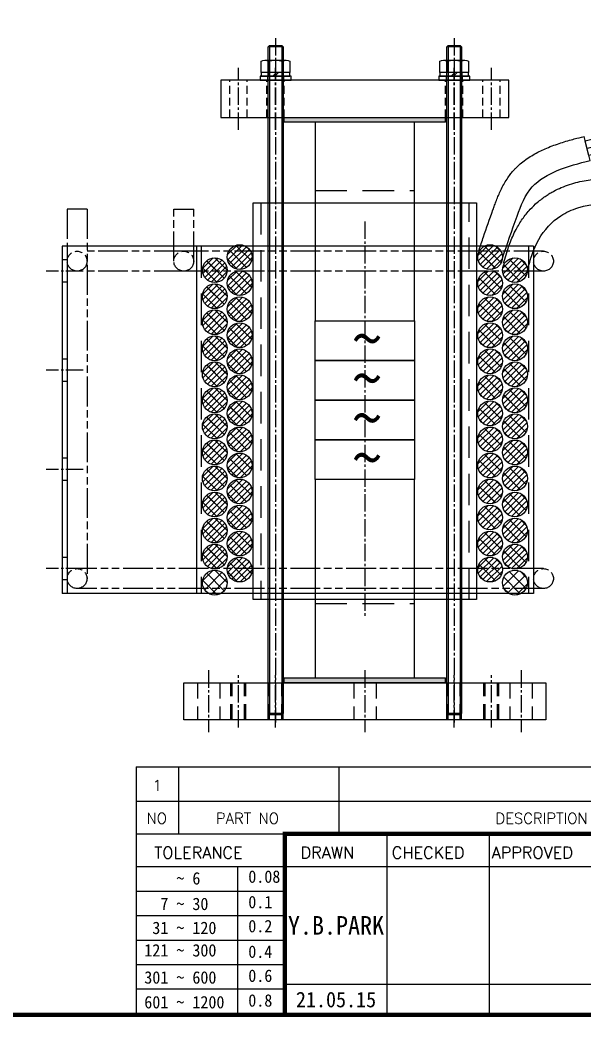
# Model space of a CAD drawing. Header units: inches. Extents: x 6934 to 18973, y 4254 to 7629.
# Drawn here: x 18448.6 to 18676.1, y 4291.6 to 4693.7 of the extents above; entities that cross this region are included whole.
import ezdxf
from ezdxf.enums import TextEntityAlignment as Align

# ---------------------------------------------------------------- set-up
doc = ezdxf.new("R2010")
doc.units = ezdxf.units.IN
doc.header["$MEASUREMENT"] = 0
for name, pattern in [('AM_ISO09W050', [22.5, 12, -1.5, 3, -1.5, 3, -1.5]), ('CENTER', [50.8, 31.75, -6.35, 6.35, -6.35]), ('CENTER1', [10, 7, -1, 1, -1]), ('HIDDEN', [9.525, 6.35, -3.175]), ('HIDDEN2', [4.7625, 3.175, -1.5875]), ('HIDDENX2', [19.05, 12.7, -6.35])]:
    doc.linetypes.add(name, pattern=pattern)
for name, color, linetype in [('CENTER', 1, 'CENTER'), ('FORMAT-1', 7, 'Continuous'), ('HIDDEN', 2, 'HIDDEN'), ('THIN', 3, 'Continuous')]:
    doc.layers.add(name, color=color, linetype=linetype)
doc.styles.add('HAN', font='')
doc.styles.add('RC', font='ROMANC.SHX')
doc.styles.add('RT', font='ROMANT.SHX', dxfattribs={"oblique": 15})
doc.styles.get('HAN').set_extended_font_data('GulimChe')
pattern_1 = [(45, (-78266.8316, -9590.642), (-2.24506403, 2.24506403), []), (135, (-78266.8316, -9590.642), (-2.24506403, -2.24506403), [])]
pattern_2 = [(45, (-78266.8316, -9601.142), (-2.24506403, 2.24506403), []), (135, (-78266.8316, -9601.142), (-2.24506403, -2.24506403), [])]
pattern_3 = [(45, (-78266.8316, -9611.642), (-2.24506403, 2.24506403), []), (135, (-78266.8316, -9611.642), (-2.24506403, -2.24506403), [])]
pattern_4 = [(45, (-78266.8316, -9622.142), (-2.24506403, 2.24506403), []), (135, (-78266.8316, -9622.142), (-2.24506403, -2.24506403), [])]
pattern_5 = [(45, (-78266.8316, -9632.642), (-2.24506403, 2.24506403), []), (135, (-78266.8316, -9632.642), (-2.24506403, -2.24506403), [])]
pattern_6 = [(45, (-78266.8316, -9643.142), (-2.24506403, 2.24506403), []), (135, (-78266.8316, -9643.142), (-2.24506403, -2.24506403), [])]
pattern_7 = [(45, (-78266.8316, -9653.642), (-2.24506403, 2.24506403), []), (135, (-78266.8316, -9653.642), (-2.24506403, -2.24506403), [])]
pattern_8 = [(45, (-78266.8316, -9664.142), (-2.24506403, 2.24506403), []), (135, (-78266.8316, -9664.142), (-2.24506403, -2.24506403), [])]
pattern_9 = [(45, (-78266.8316, -9674.642), (-2.24506403, 2.24506403), []), (135, (-78266.8316, -9674.642), (-2.24506403, -2.24506403), [])]
pattern_10 = [(45, (-78266.8316, -9685.142), (-2.24506403, 2.24506403), []), (135, (-78266.8316, -9685.142), (-2.24506403, -2.24506403), [])]
pattern_11 = [(45, (-78266.8316, -9695.642), (-2.24506403, 2.24506403), []), (135, (-78266.8316, -9695.642), (-2.24506403, -2.24506403), [])]
pattern_12 = [(45, (-78266.8316, -9706.142), (-2.24506403, 2.24506403), []), (135, (-78266.8316, -9706.142), (-2.24506403, -2.24506403), [])]
pattern_13 = [(45, (-78266.8316, -9716.642), (-2.24506403, 2.24506403), []), (135, (-78266.8316, -9716.642), (-2.24506403, -2.24506403), [])]
pattern_14 = [(45, (-78216.3316, -9587.267), (-2.24506403, 2.24506403), []), (135, (-78216.3316, -9587.267), (-2.24506403, -2.24506403), [])]
pattern_15 = [(45, (-78216.3316, -9597.767), (-2.24506403, 2.24506403), []), (135, (-78216.3316, -9597.767), (-2.24506403, -2.24506403), [])]
pattern_16 = [(45, (-78216.3316, -9608.267), (-2.24506403, 2.24506403), []), (135, (-78216.3316, -9608.267), (-2.24506403, -2.24506403), [])]
pattern_17 = [(45, (-78216.3316, -9618.767), (-2.24506403, 2.24506403), []), (135, (-78216.3316, -9618.767), (-2.24506403, -2.24506403), [])]
pattern_18 = [(45, (-78216.3316, -9629.267), (-2.24506403, 2.24506403), []), (135, (-78216.3316, -9629.267), (-2.24506403, -2.24506403), [])]
pattern_19 = [(45, (-78216.3316, -9639.767), (-2.24506403, 2.24506403), []), (135, (-78216.3316, -9639.767), (-2.24506403, -2.24506403), [])]
pattern_20 = [(45, (-78216.3316, -9650.267), (-2.24506403, 2.24506403), []), (135, (-78216.3316, -9650.267), (-2.24506403, -2.24506403), [])]
pattern_21 = [(45, (-78216.3316, -9660.767), (-2.24506403, 2.24506403), []), (135, (-78216.3316, -9660.767), (-2.24506403, -2.24506403), [])]
pattern_22 = [(45, (-78216.3316, -9671.267), (-2.24506403, 2.24506403), []), (135, (-78216.3316, -9671.267), (-2.24506403, -2.24506403), [])]
pattern_23 = [(45, (-78216.3316, -9681.767), (-2.24506403, 2.24506403), []), (135, (-78216.3316, -9681.767), (-2.24506403, -2.24506403), [])]
pattern_24 = [(45, (-78216.3316, -9692.267), (-2.24506403, 2.24506403), []), (135, (-78216.3316, -9692.267), (-2.24506403, -2.24506403), [])]
pattern_25 = [(45, (-78216.3316, -9702.767), (-2.24506403, 2.24506403), []), (135, (-78216.3316, -9702.767), (-2.24506403, -2.24506403), [])]

# ---------------------------------------------------------------- blocks, each defined once
blk = doc.blocks.new('A$C2A855EEB')
h = blk.add_hatch()
h.set_pattern_fill('ANSI37', color=1)
h.set_pattern_definition(pattern_1)
h.paths.add_polyline_path([(-45.5, -3.375, 1), (-55.5, -3.375, 1)])
h = blk.add_hatch()
h.set_pattern_fill('ANSI37', color=1)
h.set_pattern_definition([(45, (-77891.191, -9736.145), (-2.24506403, 2.24506403), []), (135, (-77891.191, -9736.145), (-2.24506403, -2.24506403), [])])
h.paths.add_polyline_path([(55.5, -3.375, 1), (45.5, -3.375, 1)])
h = blk.add_hatch()
h.set_pattern_fill('ANSI37', color=1)
h.set_pattern_definition(pattern_1)
h.paths.add_polyline_path([(-55.5, -8.625, 1), (-65.5, -8.625, 1)])
h = blk.add_hatch()
h.set_pattern_fill('ANSI37', color=1)
h.set_pattern_definition([(45, (-77881.191, -9741.395), (-2.24506403, 2.24506403), []), (135, (-77881.191, -9741.395), (-2.24506403, -2.24506403), [])])
h.paths.add_polyline_path([(65.5, -8.625, 1), (55.5, -8.625, 1)])
h = blk.add_hatch()
h.set_pattern_fill('ANSI37', color=1)
h.set_pattern_definition(pattern_2)
h.paths.add_polyline_path([(-45.5, -13.875, 1), (-55.5, -13.875, 1)])
h = blk.add_hatch()
h.set_pattern_fill('ANSI37', color=1)
h.set_pattern_definition([(45, (-77891.191, -9746.645), (-2.24506403, 2.24506403), []), (135, (-77891.191, -9746.645), (-2.24506403, -2.24506403), [])])
h.paths.add_polyline_path([(55.5, -13.875, 1), (45.5, -13.875, 1)])
h = blk.add_hatch()
h.set_pattern_fill('ANSI37', color=1)
h.set_pattern_definition(pattern_2)
h.paths.add_polyline_path([(-55.5, -19.125, 1), (-65.5, -19.125, 1)])
h = blk.add_hatch()
h.set_pattern_fill('ANSI37', color=1)
h.set_pattern_definition([(45, (-77881.191, -9751.895), (-2.24506403, 2.24506403), []), (135, (-77881.191, -9751.895), (-2.24506403, -2.24506403), [])])
h.paths.add_polyline_path([(65.5, -19.125, 1), (55.5, -19.125, 1)])
h = blk.add_hatch()
h.set_pattern_fill('ANSI37', color=1)
h.set_pattern_definition(pattern_3)
h.paths.add_polyline_path([(-45.5, -24.375, 1), (-55.5, -24.375, 1)])
h = blk.add_hatch()
h.set_pattern_fill('ANSI37', color=1)
h.set_pattern_definition([(45, (-77891.191, -9757.145), (-2.24506403, 2.24506403), []), (135, (-77891.191, -9757.145), (-2.24506403, -2.24506403), [])])
h.paths.add_polyline_path([(55.5, -24.375, 1), (45.5, -24.375, 1)])
h = blk.add_hatch()
h.set_pattern_fill('ANSI37', color=1)
h.set_pattern_definition(pattern_3)
h.paths.add_polyline_path([(-55.5, -29.625, 1), (-65.5, -29.625, 1)])
h = blk.add_hatch()
h.set_pattern_fill('ANSI37', color=1)
h.set_pattern_definition([(45, (-77881.191, -9762.395), (-2.24506403, 2.24506403), []), (135, (-77881.191, -9762.395), (-2.24506403, -2.24506403), [])])
h.paths.add_polyline_path([(65.5, -29.625, 1), (55.5, -29.625, 1)])
h = blk.add_hatch()
h.set_pattern_fill('ANSI37', color=1)
h.set_pattern_definition(pattern_4)
h.paths.add_polyline_path([(-45.5, -34.875, 1), (-55.5, -34.875, 1)])
h = blk.add_hatch()
h.set_pattern_fill('ANSI37', color=1)
h.set_pattern_definition([(45, (-77891.191, -9767.645), (-2.24506403, 2.24506403), []), (135, (-77891.191, -9767.645), (-2.24506403, -2.24506403), [])])
h.paths.add_polyline_path([(55.5, -34.875, 1), (45.5, -34.875, 1)])
h = blk.add_hatch()
h.set_pattern_fill('ANSI37', color=1)
h.set_pattern_definition(pattern_4)
h.paths.add_polyline_path([(-55.5, -40.125, 1), (-65.5, -40.125, 1)])
h = blk.add_hatch()
h.set_pattern_fill('ANSI37', color=1)
h.set_pattern_definition([(45, (-77881.191, -9772.895), (-2.24506403, 2.24506403), []), (135, (-77881.191, -9772.895), (-2.24506403, -2.24506403), [])])
h.paths.add_polyline_path([(65.5, -40.125, 1), (55.5, -40.125, 1)])
h = blk.add_hatch()
h.set_pattern_fill('ANSI37', color=1)
h.set_pattern_definition(pattern_5)
h.paths.add_polyline_path([(-45.5, -45.375, 1), (-55.5, -45.375, 1)])
h = blk.add_hatch()
h.set_pattern_fill('ANSI37', color=1)
h.set_pattern_definition([(45, (-77891.191, -9778.145), (-2.24506403, 2.24506403), []), (135, (-77891.191, -9778.145), (-2.24506403, -2.24506403), [])])
h.paths.add_polyline_path([(55.5, -45.375, 1), (45.5, -45.375, 1)])
h = blk.add_hatch()
h.set_pattern_fill('ANSI37', color=1)
h.set_pattern_definition(pattern_5)
h.paths.add_polyline_path([(-55.5, -50.625, 1), (-65.5, -50.625, 1)])
h = blk.add_hatch()
h.set_pattern_fill('ANSI37', color=1)
h.set_pattern_definition([(45, (-77881.191, -9783.395), (-2.24506403, 2.24506403), []), (135, (-77881.191, -9783.395), (-2.24506403, -2.24506403), [])])
h.paths.add_polyline_path([(65.5, -50.625, 1), (55.5, -50.625, 1)])
h = blk.add_hatch()
h.set_pattern_fill('ANSI37', color=1)
h.set_pattern_definition(pattern_6)
h.paths.add_polyline_path([(-45.5, -55.875, 1), (-55.5, -55.875, 1)])
h = blk.add_hatch()
h.set_pattern_fill('ANSI37', color=1)
h.set_pattern_definition([(45, (-77891.191, -9788.645), (-2.24506403, 2.24506403), []), (135, (-77891.191, -9788.645), (-2.24506403, -2.24506403), [])])
h.paths.add_polyline_path([(55.5, -55.875, 1), (45.5, -55.875, 1)])
h = blk.add_hatch()
h.set_pattern_fill('ANSI37', color=1)
h.set_pattern_definition(pattern_6)
h.paths.add_polyline_path([(-55.5, -61.125, 1), (-65.5, -61.125, 1)])
h = blk.add_hatch()
h.set_pattern_fill('ANSI37', color=1)
h.set_pattern_definition([(45, (-77881.191, -9793.895), (-2.24506403, 2.24506403), []), (135, (-77881.191, -9793.895), (-2.24506403, -2.24506403), [])])
h.paths.add_polyline_path([(65.5, -61.125, 1), (55.5, -61.125, 1)])
h = blk.add_hatch()
h.set_pattern_fill('ANSI37', color=1)
h.set_pattern_definition(pattern_7)
h.paths.add_polyline_path([(-45.5, -66.375, 1), (-55.5, -66.375, 1)])
h = blk.add_hatch()
h.set_pattern_fill('ANSI37', color=1)
h.set_pattern_definition([(45, (-77891.191, -9799.145), (-2.24506403, 2.24506403), []), (135, (-77891.191, -9799.145), (-2.24506403, -2.24506403), [])])
h.paths.add_polyline_path([(55.5, -66.375, 1), (45.5, -66.375, 1)])
h = blk.add_hatch()
h.set_pattern_fill('ANSI37', color=1)
h.set_pattern_definition(pattern_7)
h.paths.add_polyline_path([(-55.5, -71.625, 1), (-65.5, -71.625, 1)])
h = blk.add_hatch()
h.set_pattern_fill('ANSI37', color=1)
h.set_pattern_definition([(45, (-77881.191, -9804.395), (-2.24506403, 2.24506403), []), (135, (-77881.191, -9804.395), (-2.24506403, -2.24506403), [])])
h.paths.add_polyline_path([(65.5, -71.625, 1), (55.5, -71.625, 1)])
h = blk.add_hatch()
h.set_pattern_fill('ANSI37', color=1)
h.set_pattern_definition(pattern_8)
h.paths.add_polyline_path([(-45.5, -76.875, 1), (-55.5, -76.875, 1)])
h = blk.add_hatch()
h.set_pattern_fill('ANSI37', color=1)
h.set_pattern_definition([(45, (-77891.191, -9809.645), (-2.24506403, 2.24506403), []), (135, (-77891.191, -9809.645), (-2.24506403, -2.24506403), [])])
h.paths.add_polyline_path([(55.5, -76.875, 1), (45.5, -76.875, 1)])
h = blk.add_hatch()
h.set_pattern_fill('ANSI37', color=1)
h.set_pattern_definition(pattern_8)
h.paths.add_polyline_path([(-55.5, -82.125, 1), (-65.5, -82.125, 1)])
h = blk.add_hatch()
h.set_pattern_fill('ANSI37', color=1)
h.set_pattern_definition([(45, (-77881.191, -9814.895), (-2.24506403, 2.24506403), []), (135, (-77881.191, -9814.895), (-2.24506403, -2.24506403), [])])
h.paths.add_polyline_path([(65.5, -82.125, 1), (55.5, -82.125, 1)])
h = blk.add_hatch()
h.set_pattern_fill('ANSI37', color=1)
h.set_pattern_definition(pattern_9)
h.paths.add_polyline_path([(-45.5, -87.375, 1), (-55.5, -87.375, 1)])
h = blk.add_hatch()
h.set_pattern_fill('ANSI37', color=1)
h.set_pattern_definition([(45, (-77891.191, -9820.145), (-2.24506403, 2.24506403), []), (135, (-77891.191, -9820.145), (-2.24506403, -2.24506403), [])])
h.paths.add_polyline_path([(55.5, -87.375, 1), (45.5, -87.375, 1)])
h = blk.add_hatch()
h.set_pattern_fill('ANSI37', color=1)
h.set_pattern_definition(pattern_9)
h.paths.add_polyline_path([(-55.5, -92.625, 1), (-65.5, -92.625, 1)])
h = blk.add_hatch()
h.set_pattern_fill('ANSI37', color=1)
h.set_pattern_definition([(45, (-77881.191, -9825.395), (-2.24506403, 2.24506403), []), (135, (-77881.191, -9825.395), (-2.24506403, -2.24506403), [])])
h.paths.add_polyline_path([(65.5, -92.625, 1), (55.5, -92.625, 1)])
h = blk.add_hatch()
h.set_pattern_fill('ANSI37', color=1)
h.set_pattern_definition(pattern_10)
h.paths.add_polyline_path([(-45.5, -97.875, 1), (-55.5, -97.875, 1)])
h = blk.add_hatch()
h.set_pattern_fill('ANSI37', color=1)
h.set_pattern_definition([(45, (-77891.191, -9830.645), (-2.24506403, 2.24506403), []), (135, (-77891.191, -9830.645), (-2.24506403, -2.24506403), [])])
h.paths.add_polyline_path([(55.5, -97.875, 1), (45.5, -97.875, 1)])
h = blk.add_hatch()
h.set_pattern_fill('ANSI37', color=1)
h.set_pattern_definition(pattern_10)
h.paths.add_polyline_path([(-55.5, -103.125, 1), (-65.5, -103.125, 1)])
h = blk.add_hatch()
h.set_pattern_fill('ANSI37', color=1)
h.set_pattern_definition([(45, (-77881.191, -9835.895), (-2.24506403, 2.24506403), []), (135, (-77881.191, -9835.895), (-2.24506403, -2.24506403), [])])
h.paths.add_polyline_path([(65.5, -103.125, 1), (55.5, -103.125, 1)])
h = blk.add_hatch()
h.set_pattern_fill('ANSI37', color=1)
h.set_pattern_definition(pattern_11)
h.paths.add_polyline_path([(-45.5, -108.375, 1), (-55.5, -108.375, 1)])
h = blk.add_hatch()
h.set_pattern_fill('ANSI37', color=1)
h.set_pattern_definition([(45, (-77891.191, -9841.145), (-2.24506403, 2.24506403), []), (135, (-77891.191, -9841.145), (-2.24506403, -2.24506403), [])])
h.paths.add_polyline_path([(55.5, -108.375, 1), (45.5, -108.375, 1)])
h = blk.add_hatch()
h.set_pattern_fill('ANSI37', color=1)
h.set_pattern_definition(pattern_11)
h.paths.add_polyline_path([(-55.5, -113.625, 1), (-65.5, -113.625, 1)])
h = blk.add_hatch()
h.set_pattern_fill('ANSI37', color=1)
h.set_pattern_definition([(45, (-77881.191, -9846.395), (-2.24506403, 2.24506403), []), (135, (-77881.191, -9846.395), (-2.24506403, -2.24506403), [])])
h.paths.add_polyline_path([(65.5, -113.625, 1), (55.5, -113.625, 1)])
h = blk.add_hatch()
h.set_pattern_fill('ANSI37', color=1)
h.set_pattern_definition(pattern_12)
h.paths.add_polyline_path([(-45.5, -118.875, 1), (-55.5, -118.875, 1)])
h = blk.add_hatch()
h.set_pattern_fill('ANSI37', color=1)
h.set_pattern_definition([(45, (-77891.191, -9851.645), (-2.24506403, 2.24506403), []), (135, (-77891.191, -9851.645), (-2.24506403, -2.24506403), [])])
h.paths.add_polyline_path([(55.5, -118.875, 1), (45.5, -118.875, 1)])
h = blk.add_hatch()
h.set_pattern_fill('ANSI37', color=1)
h.set_pattern_definition(pattern_12)
h.paths.add_polyline_path([(-55.5, -124.125, 1), (-65.5, -124.125, 1)])
h = blk.add_hatch()
h.set_pattern_fill('ANSI37', color=1)
h.set_pattern_definition([(45, (-77881.191, -9856.895), (-2.24506403, 2.24506403), []), (135, (-77881.191, -9856.895), (-2.24506403, -2.24506403), [])])
h.paths.add_polyline_path([(65.5, -124.125, 1), (55.5, -124.125, 1)])
h = blk.add_hatch()
h.set_pattern_fill('ANSI37', color=1)
h.set_pattern_definition(pattern_13)
h.paths.add_polyline_path([(-45.5, -129.375, 1), (-55.5, -129.375, 1)])
h = blk.add_hatch()
h.set_pattern_fill('ANSI37', color=1)
h.set_pattern_definition([(45, (-77891.191, -9862.145), (-2.24506403, 2.24506403), []), (135, (-77891.191, -9862.145), (-2.24506403, -2.24506403), [])])
h.paths.add_polyline_path([(55.5, -129.375, 1), (45.5, -129.375, 1)])
h = blk.add_hatch()
h.set_pattern_fill('ANSI37', color=1)
h.set_pattern_definition(pattern_13)
h.paths.add_polyline_path([(-55.5, -134.625, 1), (-65.5, -134.625, 1)])
h = blk.add_hatch()
h.set_pattern_fill('ANSI37', color=1)
h.set_pattern_definition([(45, (-77881.191, -9867.395), (-2.24506403, 2.24506403), []), (135, (-77881.191, -9867.395), (-2.24506403, -2.24506403), [])])
h.paths.add_polyline_path([(65.5, -134.625, 1), (55.5, -134.625, 1)])
at = {"color": 1}
for centre in [(-50.5, -3.375), (50.5, -3.375), (-60.5, -8.625), (60.5, -8.625), (-50.5, -13.875), (50.5, -13.875), (-60.5, -19.125), (60.5, -19.125), (-50.5, -24.375), (50.5, -24.375), (-60.5, -29.625), (60.5, -29.625), (-50.5, -34.875), (50.5, -34.875), (-60.5, -40.125), (60.5, -40.125), (-50.5, -45.375), (50.5, -45.375), (-60.5, -50.625), (60.5, -50.625), (-50.5, -55.875), (50.5, -55.875), (-60.5, -61.125), (60.5, -61.125), (-50.5, -66.375), (50.5, -66.375), (-60.5, -71.625), (60.5, -71.625), (-50.5, -76.875), (50.5, -76.875), (-60.5, -82.125), (60.5, -82.125), (-50.5, -87.375), (50.5, -87.375), (-60.5, -92.625), (60.5, -92.625), (-50.5, -97.875), (50.5, -97.875), (-60.5, -103.125), (60.5, -103.125), (-50.5, -108.375), (50.5, -108.375), (-60.5, -113.625), (60.5, -113.625), (-50.5, -118.875), (50.5, -118.875), (-60.5, -124.125), (60.5, -124.125), (-50.5, -129.375), (50.5, -129.375), (-60.5, -134.625), (60.5, -134.625)]:
    blk.add_circle(centre, 5, dxfattribs=at)
blk = doc.blocks.new('A$C254B7E86')
at = {"color": 1, "linetype": 'CENTER1'}
for p, q in [((0, 80), (0, -80)), ((-113.5, 60), (-128.5, 60)), ((-113.5, 20), (-128.5, 20)), ((-113.5, -20), (-128.5, -20)), ((-113.5, -60), (-128.5, -60))]:
    blk.add_line(p, q, dxfattribs=at)
at = {"color": 6}
for p, q in [((68, 70), (-122, 70)), ((-122, 70), (-122, -70)), ((-120, 70), (-120, -70)), ((-67.88, 70), (-67.88, -70)), ((68, 70), (68, -70)), ((68, -70), (-122, -70))]:
    blk.add_line(p, q, dxfattribs=at)
at = {"color": 2, "linetype": 'HIDDENX2'}
for p, q in [((-65.96, 70), (-65.96, -70)), ((66, 70), (66, -70))]:
    blk.add_line(p, q, dxfattribs=at)
at = {"color": 2, "linetype": 'HIDDEN2'}
for p, q in [((-120, 64.5), (-122, 64.5)), ((-120, 55.5), (-122, 55.5)), ((-120, 24.5), (-122, 24.5)), ((-120, 15.5), (-122, 15.5)), ((-120, -15.5), (-122, -15.5)), ((-120, -24.5), (-122, -24.5)), ((-120, -55.5), (-122, -55.5)), ((-120, -64.5), (-122, -64.5))]:
    blk.add_line(p, q, dxfattribs=at)
blk = doc.blocks.new('A$C49BB0BC3')
at = {"color": 0, "linetype": 'AM_ISO09W050'}
for p, q in [((-120, 84.96), (-120, -64)), ((-112, 84.96), (-120, 84.96)), ((-112, 84.96), (-112, -64)), ((-77, 64), (-77, 84.96)), ((-77, 84.96), (-69, 84.96)), ((-69, 64), (-69, 84.96)), ((72, 68), (-73, 68)), ((72, 60), (-73, 60)), ((72, -60), (-116, -60)), ((72, -68), (-116, -68))]:
    blk.add_line(p, q, dxfattribs=at)
at = {"color": 2, "linetype": 'AM_ISO09W050'}
for p, q in [((-73, 68), (-112, 68)), ((-73, 60), (-112, 60))]:
    blk.add_line(p, q, dxfattribs=at)
blk.add_circle((-116, 64), 4, dxfattribs=at)
at = {"color": 0, "linetype": 'AM_ISO09W050'}
for centre in [(-73, 64), (72, 64), (-116, -64), (72, -64)]:
    blk.add_circle(centre, 4, dxfattribs=at)
blk.add_blockref('A$C254B7E86', (0, 0))
blk = doc.blocks.new('AEGFWS')
blk.add_hatch(color=252).paths.add_polyline_path([(54952.05, 131246.52), (54952.05, 131248.52), (54887.05, 131248.52), (54887.05, 131246.52)])
at = {"color": 252}
for p, q in [((54887.05, 131246.52), (54887.05, 131248.52)), ((54887.05, 131248.52), (54952.05, 131248.52)), ((54952.05, 131246.52), (54952.05, 131248.52)), ((54952.05, 131246.52), (54887.05, 131246.52))]:
    blk.add_line(p, q, dxfattribs=at)
blk = doc.blocks.new('A$C31002AC6')
for p, q in [((-4.33, 8.1), (4.33, 8.1)), ((-2.89, 7.65), (-2.89, 3.1)), ((2.89, 7.65), (2.89, 3.1)), ((-3.2, 1.6), (-3.2, 0)), ((0.33, 3.1), (-1.17, 1.6)), ((1.17, 3.1), (-0.33, 1.6)), ((3.2, 1.6), (3.2, 0))]:
    blk.add_line(p, q)
at = {"color": 1, "linetype": 'CENTER1'}
blk.add_line((0, 8.1), (0, 0), dxfattribs=at)
blk.add_lwpolyline([(-5.77, 3.1), (-5.77, 7.65, -0.309401), (-2.89, 7.65, -0.154701), (2.89, 7.65, -0.309401), (5.77, 7.65), (5.77, 3.1), (-5.77, 3.1)], format="xyb")
for points in [[(-6.25, 1.6), (-6.25, 0), (6.25, 0), (6.25, 1.6), (-6.25, 1.6)], [(-5.75, 3.1), (-5.75, 1.6), (5.75, 1.6), (5.75, 3.1), (-5.75, 3.1)]]:
    blk.add_lwpolyline(points)
at = {"layer": 'HIDDEN'}
for p, q in [((-3.05, 3.1), (-3.05, 1.6)), ((3.05, 3.1), (3.05, 1.6))]:
    blk.add_line(p, q, dxfattribs=at)
blk = doc.blocks.new('2345CW34TS')
for p, q in [((117572.39, -13704.65), (117559.59, -13704.65)), ((117559.59, -13710.65), (117559.59, -13704.65)), ((117567.59, -13707.65), (117559.59, -13707.65)), ((117567.59, -13710.65), (117567.59, -13704.65)), ((117572.39, -13710.65), (117559.59, -13710.65))]:
    blk.add_line(p, q)
blk.add_circle((117577.59, -13707.65), 3)
blk.add_arc((117577.59, -13707.65), 6, 210, 150)
blk = doc.blocks.new('A$C1BF93711')
for p, q in [((-31.31, 11.68), (-33.79, 21.37)), ((-18, -5), (-18, 5))]:
    blk.add_line(p, q)
at = {"ltscale": 10}
for points, knots in [([(-76.13, -24.46), (-75.53, -22.69), (-74.93, -20.92), (-73.11, -15.56), (-71.86, -11.94), (-70.3, -7.64), (-70.08, -7.03), (-69.61, -5.76), (-69.36, -5.11), (-68.58, -3.1), (-68, -1.69), (-66.61, 1.2), (-65.81, 2.69), (-64.42, 4.8), (-63.98, 5.43), (-63.17, 6.49), (-62.81, 6.92), (-62.13, 7.71), (-61.81, 8.06), (-61.17, 8.72), (-60.85, 9.05), (-59.86, 9.98), (-59.18, 10.56), (-56.91, 12.36), (-55.28, 13.41), (-52.04, 15.22), (-50.42, 15.99), (-47.88, 17.07), (-46.92, 17.44), (-45.01, 18.14), (-44.07, 18.47), (-41.28, 19.37), (-39.46, 19.88), (-36.37, 20.71), (-35.06, 21.05), (-33.79, 21.37)], [0, 0, 0, 0, 5.652713, 5.652713, 16.958139, 16.958139, 18.828475, 18.828475, 20.698811, 20.698811, 24.439483, 24.439483, 28.180154, 28.180154, 29.748213, 29.748213, 30.862758, 30.862758, 31.766774, 31.766774, 32.670789, 32.670789, 34.478821, 34.478821, 38.654331, 38.654331, 42.82984, 42.82984, 45.409175, 45.409175, 47.98851, 47.98851, 53.147179, 53.147179, 57.101154, 57.101154, 57.101154, 57.101154]), ([(-66.25, -29.78), (-66.09, -29.23), (-65.93, -28.66), (-65.42, -26.93), (-65.06, -25.73), (-64.07, -22.71), (-63.4, -20.85), (-62.14, -18.01), (-61.69, -17.06), (-60.8, -15.39), (-60.39, -14.67), (-59.53, -13.27), (-59.07, -12.58), (-57.64, -10.55), (-56.59, -9.25), (-54.54, -7.03), (-53.56, -6.08), (-51.43, -4.24), (-50.27, -3.34), (-48.55, -2.19), (-48.05, -1.87), (-47.04, -1.27), (-46.53, -0.98), (-45.01, -0.17), (-43.98, 0.32), (-40.71, 1.7), (-38.46, 2.42), (-34.05, 3.5), (-31.89, 3.88), (-27.68, 4.42), (-25.64, 4.59), (-21.87, 4.84), (-20.13, 4.91), (-18, 4.99)], [0, 0, 0, 0, 1.7169, 1.7169, 5.1507, 5.1507, 10.076727, 10.076727, 12.506693, 12.506693, 14.332329, 14.332329, 16.157964, 16.157964, 19.809235, 19.809235, 22.746883, 22.746883, 25.868995, 25.868995, 27.12093, 27.12093, 28.372865, 28.372865, 30.876735, 30.876735, 36.349745, 36.349745, 41.822755, 41.822755, 47.295765, 47.295765, 52.269818, 52.269818, 52.269818, 52.269818])]:
    blk.add_open_spline(points, degree=3, knots=knots, dxfattribs=at)
for points in [[(-66.66, -27.66), (-60.81, -10.8), (-54.64, 1.08), (-44.56, 7.61), (-31.31, 11.68)], [(-56.64, -32.56), (-52.01, -20.17), (-43.16, -10.62), (-36.26, -7.42), (-18, -5)]]:
    blk.add_spline(points, degree=3, dxfattribs=at)
at = {"rotation": 14.3296296868657}
blk.add_blockref('2345CW34TS', (-117327.25, -15798.3), dxfattribs=at)
blk.add_blockref('2345CW34TS', (-117577.59, 13707.65))
blk = doc.blocks.new('A$C6A922E4F')
at = {"color": 250, "linetype": 'CENTER1'}
for p, q in [((5, -10), (-20, -10)), ((5, -73), (-20, -73)), ((5, -136), (-20, -136))]:
    blk.add_line(p, q, dxfattribs=at)
at = {"color": 40}
blk.add_lwpolyline([(0, 0), (0, -146), (-15, -146), (-15, 0)], close=True, dxfattribs=at)
at = {"layer": 'CENTER', "linetype": 'CENTER1'}
for p, q in [((-18, -22), (3, -22)), ((-18, -37), (3, -37)), ((-18, -109), (3, -109)), ((-18, -124), (3, -124))]:
    blk.add_line(p, q, dxfattribs=at)
at = {"layer": 'HIDDEN', "color": 250}
for p, q in [((0, -5.5), (-15, -5.5)), ((0, -14.5), (-15, -14.5)), ((0, -68.5), (-15, -68.5)), ((0, -77.5), (-15, -77.5)), ((0, -131.5), (-15, -131.5)), ((0, -140.5), (-15, -140.5))]:
    blk.add_line(p, q, dxfattribs=at)
at = {"layer": 'HIDDEN'}
for p, q in [((-15, -19), (0, -19)), ((-15, -19.54), (0, -19.54)), ((-15, -24.46), (0, -24.46)), ((-15, -25), (0, -25)), ((-15, -34), (0, -34)), ((-15, -34.54), (0, -34.54)), ((-15, -39.46), (0, -39.46)), ((-15, -40), (0, -40)), ((-15, -106), (0, -106)), ((-15, -106.54), (0, -106.54)), ((-15, -111.46), (0, -111.46)), ((-15, -112), (0, -112)), ((-15, -121), (0, -121)), ((-15, -121.54), (0, -121.54)), ((-15, -126.46), (0, -126.46)), ((-15, -127), (0, -127))]:
    blk.add_line(p, q, dxfattribs=at)
blk = doc.blocks.new('A$C60A02FB7')
at = {"color": 1, "linetype": 'CENTER1'}
for p, q in [((-87, -5), (-87, 20)), ((-72, -5), (-72, 20)), ((0, -5), (0, 20)), ((15, -5), (15, 20))]:
    blk.add_line(p, q, dxfattribs=at)
at = {"color": 2, "linetype": 'HIDDEN2'}
for p, q in [((-90.5, 0), (-90.5, 15)), ((-83.5, 0), (-83.5, 15)), ((-75.5, 0), (-75.5, 15)), ((-68.5, 0), (-68.5, 15)), ((-3.5, 0), (-3.5, 15)), ((3.5, 0), (3.5, 15)), ((11.5, 0), (11.5, 15)), ((18.5, 0), (18.5, 15))]:
    blk.add_line(p, q, dxfattribs=at)
at = {"color": 40}
blk.add_lwpolyline([(22, 0), (22, 15), (-94, 15), (-94, 0)], close=True, dxfattribs=at)
blk = doc.blocks.new('format-3')
at = {"color": 180}
for p, q in [((228.5, 39.49), (228.5, 5)), ((228.5, 39.49), (414.5, 39.49)), ((235.29, 39.49), (235.29, 34.21)), ((261.24, 34.21), (261.24, 39.49)), ((228.5, 34.21), (252.48, 34.21)), ((268.96, 5), (268.96, 34.21)), ((285.45, 5), (285.45, 34.21)), ((228.5, 28.93), (252.48, 28.93)), ((244.89, 5.23), (244.89, 28.93)), ((252.48, 28.93), (414.5, 28.93)), ((228.5, 24.98), (252.48, 24.98)), ((228.5, 21.03), (252.48, 21.03)), ((228.5, 17.08), (252.48, 17.08)), ((228.5, 13.13), (252.48, 13.13)), ((252.48, 9.95), (301.94, 9.95)), ((228.5, 9.18), (252.48, 9.18))]:
    blk.add_line(p, q, dxfattribs=at)
at = {"const_width": 0.7}
blk.add_lwpolyline([(252.48, 5), (252.48, 34.21), (414.5, 34.21)], dxfattribs=at)
at = {"layer": 'FORMAT-1', "const_width": 0.7}
blk.add_lwpolyline([(13, 5), (13, 286.3), (414.5, 286.3), (414.5, 5)], close=True, dxfattribs=at)
at = {"color": 2}
for s, height, style, p in [('NO', 1.742, 'RC', (230.16, 35.83)), ('PART NO', 1.742, 'RC', (241.36, 35.83)), ('DESCRIPTION', 1.7424, 'RC', (286.43, 35.83)), (' TOLERANCE', 1.9, 'RC', (230.11, 30.22)), ('DRAWN', 1.9, 'RC', (255, 30.22)), ('CHECKED', 1.9, 'RC', (269.71, 30.22)), ('APPROVED', 1.9, 'RC', (285.8, 30.22)), ('    ~ 6', 2, 'HAN', (229.8, 26.03)), ('0.08', 2, 'HAN', (246.57, 26.31)), ('0.1', 2, 'HAN', (246.57, 22.2)), ('  7 ~ 30', 2, 'HAN', (229.8, 21.91)), (' 31 ~ 120', 2, 'HAN', (229.8, 18.04)), ('0.2', 2, 'HAN', (246.57, 18.32)), ('121 ~ 300', 2, 'HAN', (229.8, 14.42)), ('0.4', 2, 'HAN', (246.57, 14.2)), ('301 ~ 600', 2, 'HAN', (229.8, 10.04)), ('0.6', 2, 'HAN', (246.57, 10.32)), ('0.8', 2, 'HAN', (246.57, 6.33)), ('601 ~ 1200', 2, 'HAN', (229.8, 6.05))]:
    blk.add_text(s, height=height, dxfattribs=dict(at, style=style)).set_placement(p)
at = {"style": 'HAN'}
for tag, height, p in [('MODEL-NAME', 3, (386.1, 31.53)), ('SCALE', 2.7, (320.81, 26.29)), ('PART-NAME', 3, (386.1, 26.29)), ('PART-NO', 3, (386.1, 21.01)), ('DRA-BY', 3, (260.72, 19.44)), ('CH-BY', 3, (277.21, 19.44)), ('APP-BY', 3, (293.7, 19.44)), ('관련업체', 3, (333.52, 9.26)), ('DRA-DATE', 2.5, (260.72, 7.47)), ('CH-DATE', 2.5, (277.21, 7.47)), ('APP-DATE', 2.5, (293.7, 7.47))]:
    blk.add_attdef(tag, text='', height=height, dxfattribs=at).set_placement(p, align=Align.MIDDLE_CENTER)
blk = doc.blocks.new('no3')
at = {"color": 180}
for p, q in [((0, 5.5), (0, 0)), ((0, 5.5), (186, 5.5)), ((6.79, 5.5), (6.79, 0)), ((32.74, 0.11), (32.74, 5.5)), ((98.4, 5.5), (98.4, 0)), ((127.61, 5.5), (127.61, 0)), ((134.43, 5.5), (134.43, 0)), ((155.98, 5.5), (155.98, 0))]:
    blk.add_line(p, q, dxfattribs=at)
at = {"color": 2, "style": 'RT', "oblique": 15}
blk.add_attdef('NO', text='', height=1.74, dxfattribs=at).set_placement((3.38, 2.51), align=Align.MIDDLE_CENTER)
at = {"color": 2, "style": 'HAN'}
for tag, p in [('PART-NO', (19.76, 2.75)), ('MATERIAL', (111.38, 2.75)), ("Q'TY", (131.02, 2.75)), ('COLOR/FINISH', (145.2, 2.75)), ('REMARK', (170.76, 2.75))]:
    blk.add_attdef(tag, text='', height=2.9, dxfattribs=at).set_placement(p, align=Align.MIDDLE_CENTER)
blk.add_attdef('DESCRIPTION', text='', height=2.9, dxfattribs=at).set_placement((34.51, 2.75), align=Align.MIDDLE_LEFT)
blk = doc.blocks.new('A$C2B6D5A54')
at = {"color": 2, "linetype": 'HIDDENX2'}
for p, q in [((-20, 196.52), (20, 196.52)), ((-20, 30), (20, 30))]:
    blk.add_line(p, q, dxfattribs=at)
at = {"color": 250}
for points in [[(-20, 224), (-20, 144), (20, 144), (20, 224)], [(-20, 80), (-20, 0), (20, 0), (20, 80)]]:
    blk.add_lwpolyline(points, close=True, dxfattribs=at)
at = {"color": 3}
for points in [[(-20, 144), (20, 144), (20, 128), (-20, 128)], [(-20, 128), (20, 128), (20, 112), (-20, 112)], [(-20, 112), (20, 112), (20, 96), (-20, 96)], [(-20, 96), (20, 96), (20, 80), (-20, 80)]]:
    blk.add_lwpolyline(points, close=True, dxfattribs=at)
at = {"color": 3, "style": 'HAN'}
for p in [(-4.93, 127.76), (-4.93, 111.76), (-4.93, 95.76), (-4.93, 79.76)]:
    blk.add_text('~', height=18, dxfattribs=at).set_placement(p)
blk = doc.blocks.new('A$C0F8D18E4')
for p, q in [((3, 269.46), (-3, 269.46)), ((3, 0.54), (-3, 0.54))]:
    blk.add_line(p, q)
at = {"color": 1, "linetype": 'CENTER1'}
blk.add_line((0, 273), (0, -3), dxfattribs=at)
blk.add_lwpolyline([(-2.46, 270), (2.46, 270), (3, 269.46), (3, 0.54), (2.46, 0), (-2.46, 0), (-3, 0.54), (-3, 269.46)], close=True)
at = {"layer": 'THIN'}
for p, q in [((-2.46, 270), (-2.46, 0)), ((2.46, 270), (2.46, 0))]:
    blk.add_line(p, q, dxfattribs=at)
blk = doc.blocks.new('A$C5C6D00AE')
at = {"color": 2, "linetype": 'HIDDENX2'}
for p, q in [((-42, 160), (-42, 0)), ((42, 0), (42, 160))]:
    blk.add_line(p, q, dxfattribs=at)
blk.add_lwpolyline([(45, 0), (-45, 0), (-45, 160), (45, 160)], close=True)
blk = doc.blocks.new('A$C064A2E29')
h = blk.add_hatch()
h.set_pattern_fill('ANSI37', color=1)
h.set_pattern_definition(pattern_14)
h.paths.add_polyline_path([(5, 0, 1), (-5, 0, 1)])
h = blk.add_hatch()
h.set_pattern_fill('ANSI37', color=1)
h.set_pattern_definition([(45, (-77840.691, -9732.77), (-2.24506403, 2.24506403), []), (135, (-77840.691, -9732.77), (-2.24506403, -2.24506403), [])])
h.paths.add_polyline_path([(106, 0, 1), (96, 0, 1)])
h = blk.add_hatch()
h.set_pattern_fill('ANSI37', color=1)
h.set_pattern_definition(pattern_14)
h.paths.add_polyline_path([(-5, -5.25, 1), (-15, -5.25, 1)])
h = blk.add_hatch()
h.set_pattern_fill('ANSI37', color=1)
h.set_pattern_definition([(45, (-77830.691, -9738.02), (-2.24506403, 2.24506403), []), (135, (-77830.691, -9738.02), (-2.24506403, -2.24506403), [])])
h.paths.add_polyline_path([(116, -5.25, 1), (106, -5.25, 1)])
h = blk.add_hatch()
h.set_pattern_fill('ANSI37', color=1)
h.set_pattern_definition(pattern_15)
h.paths.add_polyline_path([(5, -10.5, 1), (-5, -10.5, 1)])
h = blk.add_hatch()
h.set_pattern_fill('ANSI37', color=1)
h.set_pattern_definition([(45, (-77840.691, -9743.27), (-2.24506403, 2.24506403), []), (135, (-77840.691, -9743.27), (-2.24506403, -2.24506403), [])])
h.paths.add_polyline_path([(106, -10.5, 1), (96, -10.5, 1)])
h = blk.add_hatch()
h.set_pattern_fill('ANSI37', color=1)
h.set_pattern_definition(pattern_15)
h.paths.add_polyline_path([(-5, -15.75, 1), (-15, -15.75, 1)])
h = blk.add_hatch()
h.set_pattern_fill('ANSI37', color=1)
h.set_pattern_definition([(45, (-77830.691, -9748.52), (-2.24506403, 2.24506403), []), (135, (-77830.691, -9748.52), (-2.24506403, -2.24506403), [])])
h.paths.add_polyline_path([(116, -15.75, 1), (106, -15.75, 1)])
h = blk.add_hatch()
h.set_pattern_fill('ANSI37', color=1)
h.set_pattern_definition(pattern_16)
h.paths.add_polyline_path([(5, -21, 1), (-5, -21, 1)])
h = blk.add_hatch()
h.set_pattern_fill('ANSI37', color=1)
h.set_pattern_definition([(45, (-77840.691, -9753.77), (-2.24506403, 2.24506403), []), (135, (-77840.691, -9753.77), (-2.24506403, -2.24506403), [])])
h.paths.add_polyline_path([(106, -21, 1), (96, -21, 1)])
h = blk.add_hatch()
h.set_pattern_fill('ANSI37', color=1)
h.set_pattern_definition(pattern_16)
h.paths.add_polyline_path([(-5, -26.25, 1), (-15, -26.25, 1)])
h = blk.add_hatch()
h.set_pattern_fill('ANSI37', color=1)
h.set_pattern_definition([(45, (-77830.691, -9759.02), (-2.24506403, 2.24506403), []), (135, (-77830.691, -9759.02), (-2.24506403, -2.24506403), [])])
h.paths.add_polyline_path([(116, -26.25, 1), (106, -26.25, 1)])
h = blk.add_hatch()
h.set_pattern_fill('ANSI37', color=1)
h.set_pattern_definition(pattern_17)
h.paths.add_polyline_path([(5, -31.5, 1), (-5, -31.5, 1)])
h = blk.add_hatch()
h.set_pattern_fill('ANSI37', color=1)
h.set_pattern_definition([(45, (-77840.691, -9764.27), (-2.24506403, 2.24506403), []), (135, (-77840.691, -9764.27), (-2.24506403, -2.24506403), [])])
h.paths.add_polyline_path([(106, -31.5, 1), (96, -31.5, 1)])
h = blk.add_hatch()
h.set_pattern_fill('ANSI37', color=1)
h.set_pattern_definition(pattern_17)
h.paths.add_polyline_path([(-5, -36.75, 1), (-15, -36.75, 1)])
h = blk.add_hatch()
h.set_pattern_fill('ANSI37', color=1)
h.set_pattern_definition([(45, (-77830.691, -9769.52), (-2.24506403, 2.24506403), []), (135, (-77830.691, -9769.52), (-2.24506403, -2.24506403), [])])
h.paths.add_polyline_path([(116, -36.75, 1), (106, -36.75, 1)])
h = blk.add_hatch()
h.set_pattern_fill('ANSI37', color=1)
h.set_pattern_definition(pattern_18)
h.paths.add_polyline_path([(5, -42, 1), (-5, -42, 1)])
h = blk.add_hatch()
h.set_pattern_fill('ANSI37', color=1)
h.set_pattern_definition([(45, (-77840.691, -9774.77), (-2.24506403, 2.24506403), []), (135, (-77840.691, -9774.77), (-2.24506403, -2.24506403), [])])
h.paths.add_polyline_path([(106, -42, 1), (96, -42, 1)])
h = blk.add_hatch()
h.set_pattern_fill('ANSI37', color=1)
h.set_pattern_definition(pattern_18)
h.paths.add_polyline_path([(-5, -47.25, 1), (-15, -47.25, 1)])
h = blk.add_hatch()
h.set_pattern_fill('ANSI37', color=1)
h.set_pattern_definition([(45, (-77830.691, -9780.02), (-2.24506403, 2.24506403), []), (135, (-77830.691, -9780.02), (-2.24506403, -2.24506403), [])])
h.paths.add_polyline_path([(116, -47.25, 1), (106, -47.25, 1)])
h = blk.add_hatch()
h.set_pattern_fill('ANSI37', color=1)
h.set_pattern_definition(pattern_19)
h.paths.add_polyline_path([(5, -52.5, 1), (-5, -52.5, 1)])
h = blk.add_hatch()
h.set_pattern_fill('ANSI37', color=1)
h.set_pattern_definition([(45, (-77840.691, -9785.27), (-2.24506403, 2.24506403), []), (135, (-77840.691, -9785.27), (-2.24506403, -2.24506403), [])])
h.paths.add_polyline_path([(106, -52.5, 1), (96, -52.5, 1)])
h = blk.add_hatch()
h.set_pattern_fill('ANSI37', color=1)
h.set_pattern_definition(pattern_19)
h.paths.add_polyline_path([(-5, -57.75, 1), (-15, -57.75, 1)])
h = blk.add_hatch()
h.set_pattern_fill('ANSI37', color=1)
h.set_pattern_definition([(45, (-77830.691, -9790.52), (-2.24506403, 2.24506403), []), (135, (-77830.691, -9790.52), (-2.24506403, -2.24506403), [])])
h.paths.add_polyline_path([(116, -57.75, 1), (106, -57.75, 1)])
h = blk.add_hatch()
h.set_pattern_fill('ANSI37', color=1)
h.set_pattern_definition(pattern_20)
h.paths.add_polyline_path([(5, -63, 1), (-5, -63, 1)])
h = blk.add_hatch()
h.set_pattern_fill('ANSI37', color=1)
h.set_pattern_definition([(45, (-77840.691, -9795.77), (-2.24506403, 2.24506403), []), (135, (-77840.691, -9795.77), (-2.24506403, -2.24506403), [])])
h.paths.add_polyline_path([(106, -63, 1), (96, -63, 1)])
h = blk.add_hatch()
h.set_pattern_fill('ANSI37', color=1)
h.set_pattern_definition(pattern_20)
h.paths.add_polyline_path([(-5, -68.25, 1), (-15, -68.25, 1)])
h = blk.add_hatch()
h.set_pattern_fill('ANSI37', color=1)
h.set_pattern_definition([(45, (-77830.691, -9801.02), (-2.24506403, 2.24506403), []), (135, (-77830.691, -9801.02), (-2.24506403, -2.24506403), [])])
h.paths.add_polyline_path([(116, -68.25, 1), (106, -68.25, 1)])
h = blk.add_hatch()
h.set_pattern_fill('ANSI37', color=1)
h.set_pattern_definition(pattern_21)
h.paths.add_polyline_path([(5, -73.5, 1), (-5, -73.5, 1)])
h = blk.add_hatch()
h.set_pattern_fill('ANSI37', color=1)
h.set_pattern_definition([(45, (-77840.691, -9806.27), (-2.24506403, 2.24506403), []), (135, (-77840.691, -9806.27), (-2.24506403, -2.24506403), [])])
h.paths.add_polyline_path([(106, -73.5, 1), (96, -73.5, 1)])
h = blk.add_hatch()
h.set_pattern_fill('ANSI37', color=1)
h.set_pattern_definition(pattern_21)
h.paths.add_polyline_path([(-5, -78.75, 1), (-15, -78.75, 1)])
h = blk.add_hatch()
h.set_pattern_fill('ANSI37', color=1)
h.set_pattern_definition([(45, (-77830.691, -9811.52), (-2.24506403, 2.24506403), []), (135, (-77830.691, -9811.52), (-2.24506403, -2.24506403), [])])
h.paths.add_polyline_path([(116, -78.75, 1), (106, -78.75, 1)])
h = blk.add_hatch()
h.set_pattern_fill('ANSI37', color=1)
h.set_pattern_definition(pattern_22)
h.paths.add_polyline_path([(5, -84, 1), (-5, -84, 1)])
h = blk.add_hatch()
h.set_pattern_fill('ANSI37', color=1)
h.set_pattern_definition([(45, (-77840.691, -9816.77), (-2.24506403, 2.24506403), []), (135, (-77840.691, -9816.77), (-2.24506403, -2.24506403), [])])
h.paths.add_polyline_path([(106, -84, 1), (96, -84, 1)])
h = blk.add_hatch()
h.set_pattern_fill('ANSI37', color=1)
h.set_pattern_definition(pattern_22)
h.paths.add_polyline_path([(-5, -89.25, 1), (-15, -89.25, 1)])
h = blk.add_hatch()
h.set_pattern_fill('ANSI37', color=1)
h.set_pattern_definition([(45, (-77830.691, -9822.02), (-2.24506403, 2.24506403), []), (135, (-77830.691, -9822.02), (-2.24506403, -2.24506403), [])])
h.paths.add_polyline_path([(116, -89.25, 1), (106, -89.25, 1)])
h = blk.add_hatch()
h.set_pattern_fill('ANSI37', color=1)
h.set_pattern_definition(pattern_23)
h.paths.add_polyline_path([(5, -94.5, 1), (-5, -94.5, 1)])
h = blk.add_hatch()
h.set_pattern_fill('ANSI37', color=1)
h.set_pattern_definition([(45, (-77840.691, -9827.27), (-2.24506403, 2.24506403), []), (135, (-77840.691, -9827.27), (-2.24506403, -2.24506403), [])])
h.paths.add_polyline_path([(106, -94.5, 1), (96, -94.5, 1)])
h = blk.add_hatch()
h.set_pattern_fill('ANSI37', color=1)
h.set_pattern_definition(pattern_23)
h.paths.add_polyline_path([(-5, -99.75, 1), (-15, -99.75, 1)])
h = blk.add_hatch()
h.set_pattern_fill('ANSI37', color=1)
h.set_pattern_definition([(45, (-77830.691, -9832.52), (-2.24506403, 2.24506403), []), (135, (-77830.691, -9832.52), (-2.24506403, -2.24506403), [])])
h.paths.add_polyline_path([(116, -99.75, 1), (106, -99.75, 1)])
h = blk.add_hatch()
h.set_pattern_fill('ANSI37', color=1)
h.set_pattern_definition(pattern_24)
h.paths.add_polyline_path([(5, -105, 1), (-5, -105, 1)])
h = blk.add_hatch()
h.set_pattern_fill('ANSI37', color=1)
h.set_pattern_definition([(45, (-77840.691, -9837.77), (-2.24506403, 2.24506403), []), (135, (-77840.691, -9837.77), (-2.24506403, -2.24506403), [])])
h.paths.add_polyline_path([(106, -105, 1), (96, -105, 1)])
h = blk.add_hatch()
h.set_pattern_fill('ANSI37', color=1)
h.set_pattern_definition(pattern_24)
h.paths.add_polyline_path([(-5, -110.25, 1), (-15, -110.25, 1)])
h = blk.add_hatch()
h.set_pattern_fill('ANSI37', color=1)
h.set_pattern_definition([(45, (-77830.691, -9843.02), (-2.24506403, 2.24506403), []), (135, (-77830.691, -9843.02), (-2.24506403, -2.24506403), [])])
h.paths.add_polyline_path([(116, -110.25, 1), (106, -110.25, 1)])
h = blk.add_hatch()
h.set_pattern_fill('ANSI37', color=1)
h.set_pattern_definition(pattern_25)
h.paths.add_polyline_path([(5, -115.5, 1), (-5, -115.5, 1)])
h = blk.add_hatch()
h.set_pattern_fill('ANSI37', color=1)
h.set_pattern_definition([(45, (-77840.691, -9848.27), (-2.24506403, 2.24506403), []), (135, (-77840.691, -9848.27), (-2.24506403, -2.24506403), [])])
h.paths.add_polyline_path([(106, -115.5, 1), (96, -115.5, 1)])
h = blk.add_hatch()
h.set_pattern_fill('ANSI37', color=1)
h.set_pattern_definition(pattern_25)
h.paths.add_polyline_path([(-5, -120.75, 1), (-15, -120.75, 1)])
h = blk.add_hatch()
h.set_pattern_fill('ANSI37', color=1)
h.set_pattern_definition([(45, (-77830.691, -9853.52), (-2.24506403, 2.24506403), []), (135, (-77830.691, -9853.52), (-2.24506403, -2.24506403), [])])
h.paths.add_polyline_path([(116, -120.75, 1), (106, -120.75, 1)])
h = blk.add_hatch()
h.set_pattern_fill('ANSI37', color=1)
h.set_pattern_definition([(45, (-78216.3316, -9713.267), (-2.24506403, 2.24506403), []), (135, (-78216.3316, -9713.267), (-2.24506403, -2.24506403), [])])
h.paths.add_polyline_path([(5, -126, 1), (-5, -126, 1)])
h = blk.add_hatch()
h.set_pattern_fill('ANSI37', color=1)
h.set_pattern_definition([(45, (-77840.691, -9858.77), (-2.24506403, 2.24506403), []), (135, (-77840.691, -9858.77), (-2.24506403, -2.24506403), [])])
h.paths.add_polyline_path([(106, -126, 1), (96, -126, 1)])
at = {"color": 1}
for centre in [(0, 0), (101, 0), (-10, -5.25), (111, -5.25), (0, -10.5), (101, -10.5), (-10, -15.75), (111, -15.75), (0, -21), (101, -21), (-10, -26.25), (111, -26.25), (0, -31.5), (101, -31.5), (-10, -36.75), (111, -36.75), (0, -42), (101, -42), (-10, -47.25), (111, -47.25), (0, -52.5), (101, -52.5), (-10, -57.75), (111, -57.75), (0, -63), (101, -63), (-10, -68.25), (111, -68.25), (0, -73.5), (101, -73.5), (-10, -78.75), (111, -78.75), (0, -84), (101, -84), (-10, -89.25), (111, -89.25), (0, -94.5), (101, -94.5), (-10, -99.75), (111, -99.75), (0, -105), (101, -105), (-10, -110.25), (111, -110.25), (0, -115.5), (101, -115.5), (-10, -120.75), (111, -120.75), (0, -126), (101, -126)]:
    blk.add_circle(centre, 5, dxfattribs=at)

msp = doc.modelspace()

# ---------------------------------------------------------------- block references
ref = msp.add_blockref('format-3', (17924.27, 4280.012), dxfattribs=dict(xscale=2.5, yscale=2.5, zscale=2.5))
ref.add_attrib('DRA-DATE', '21.05.15', dxfattribs={"height": 6.25, "style": 'HAN'}).set_placement((18576.07, 4298.7), align=Align.MIDDLE_CENTER)
ref.add_attrib('DRA-BY', 'Y.B.PARK', dxfattribs={"height": 7.5, "style": 'HAN'}).set_placement((18576.07, 4328.618), align=Align.MIDDLE_CENTER)
for name, p in [('A$C0F8D18E4', (18551.694, 4413.464)), ('A$C0F8D18E4', (18623.694, 4413.464)), ('A$C31002AC6', (18551.694, 4669.464)), ('A$C31002AC6', (18623.694, 4669.464)), ('A$C60A02FB7', (18623.694, 4654.464)), ('AEGFWS', (-36331.852, -126594.058)), ('A$C2B6D5A54', (18587.694, 4428.464)), ('A$C1BF93711', (18709.838, 4625.396)), ('A$C49BB0BC3', (18587.694, 4532.464)), ('A$C5C6D00AE', (18587.694, 4459.964)), ('A$C2A855EEB', (18587.694, 4601.464)), ('A$C064A2E29', (18537.194, 4598.089)), ('AEGFWS', (-36331.852, -126820.058))]:
    msp.add_blockref(name, p)
at = {"rotation": 90}
msp.add_blockref('A$C6A922E4F', (18514.694, 4426.464), dxfattribs=at)
ref = msp.add_blockref('no3', (18495.52, 4378.748), dxfattribs=dict(xscale=2.5, yscale=2.5, zscale=2.5))
ref.add_attrib('NO', '1', dxfattribs={"color": 2, "height": 4.35, "style": 'RT'}).set_placement((18503.981, 4385.015), align=Align.MIDDLE_CENTER)

doc.saveas('drawing.dxf')
